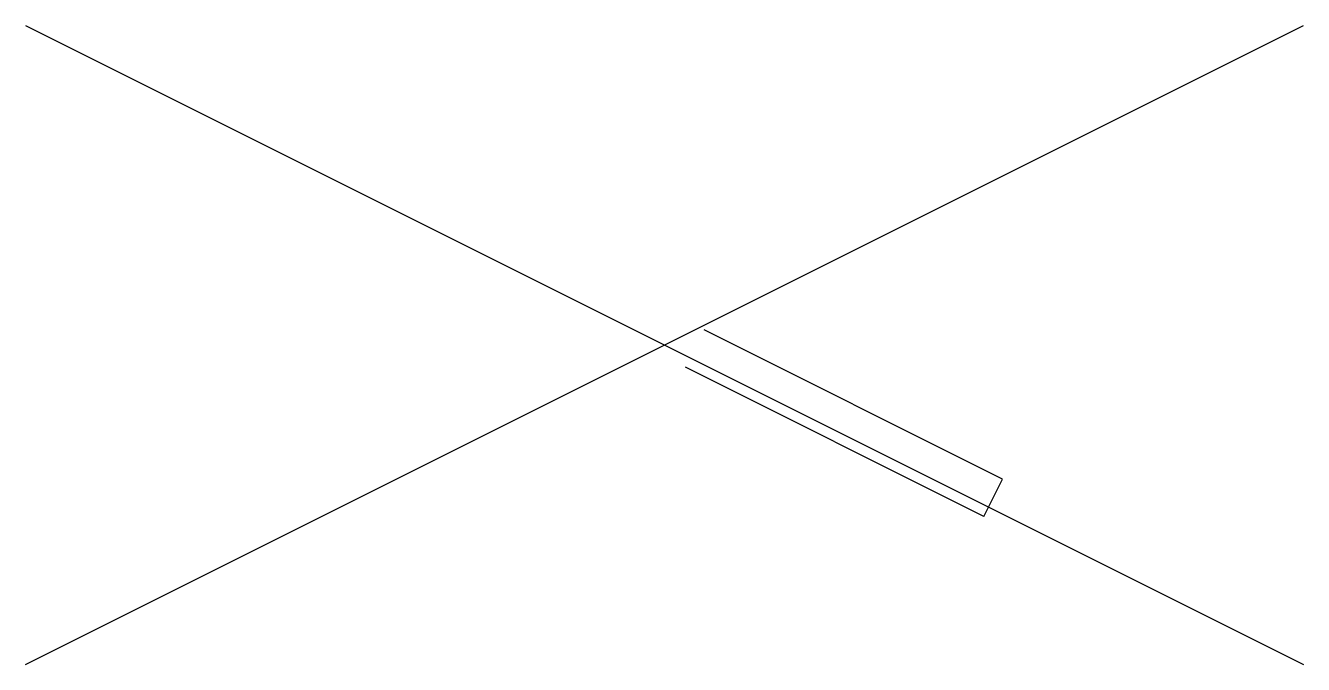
# Model space of a CAD drawing. Units: millimetres at full size, sheet at 1:50. Extents: x -7776 to 4469, y -4806 to 1316.
import ezdxf

# ---------------------------------------------------------------- set-up
doc = ezdxf.new("R2010")
doc.units = ezdxf.units.MM
doc.header["$LTSCALE"] = 50
doc.layers.add('0-0', color=7, linetype='Continuous')

msp = doc.modelspace()

# ---------------------------------------------------------------- linework, layer by layer
at = {"layer": '0-0'}
for p, q in [((-7775.51, 1316.33), (4469.39, -4806.12)), ((-7775.51, -4806.12), (4469.39, 1316.33)), ((1587.05, -3029.54), (-1274, -1599.02)), ((1408.16, -3387.31), (-1452.88, -1956.79)), ((1408.16, -3387.31), (1587.05, -3029.54))]:
    msp.add_line(p, q, dxfattribs=at)

doc.saveas('drawing.dxf')
